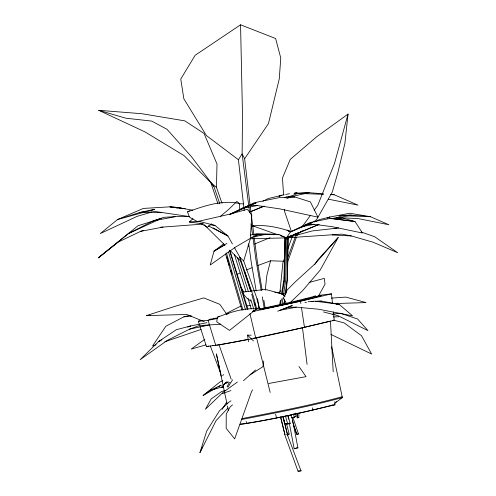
<?xml version="1.0" encoding="UTF-8"?>
<svg xmlns="http://www.w3.org/2000/svg" width="496" height="496" viewBox="0 0 496 496"><rect width="100%" height="100%" fill="white"/><g stroke="black" fill="none" stroke-linecap="round" stroke-linejoin="round"><path stroke-width="0.74" d="M298.89 412.883L298.84 417.396L297.172 417.824L297.216 413.317M297.588 417.793L297.637 413.286M286.043 237.671L288.064 238.278L287.488 278.969L285.839 293.545M284.301 279.074L284.45 269.923M284.661 256.959L284.946 239.419M288.064 238.278L287.147 279.012L285.138 294.946M284.971 237.894L283.96 279.118L281.554 293.539M216.454 187.37L217 164.009L204.042 133.461L184.834 120.863L141.788 113.708L98.729 110.304L144.857 131.831L184.059 155.614L210.819 182.615L216.454 187.37L222.034 203.41M287.959 238.669L286.886 238.886L285.832 279.081L283.334 295.703M284.871 238.285L285.758 238.75L284.667 279.124L282.156 294.32M237.324 275.801L237.398 274.276L240.151 272.949M217.198 317.316L216.795 321.898L229.536 330.404L256.717 308.785L258.373 307.855L261.373 309.442C246.258 306.77 231.167 311.972 217.198 317.316L219.66 316.212M279.806 293.365L282.881 262.744L284.431 258.416M283.799 282.528L283.96 281.009M284.202 278.727L284.444 276.446M265.267 290.222L266.848 275.441L270.556 260.791L283.365 261.225M283.582 194.903L282.466 178.014L290.253 159.414L316.733 136.716L348.043 114.086L344.869 143.611L337.838 172.732L332.277 192.045L316.671 219.548L313.683 221.879M287.395 265.199L287.829 261.392L296.434 237.131M283.997 304.054L284.568 299.503M263.773 361.001L262.917 366.674L249.99 374.902L243.412 380.761M282.088 304.017L282.999 297.972M280.401 304.966L281.406 298.883M279.651 304.928L280.414 300.371M287.457 265.379L287.73 263.897M348.043 114.086L334.478 163.531L317.756 205.35L314.117 210.335M259.507 308.686L256.314 296.751L243.703 260.995L250.325 238.781L251.801 215.078L247.38 209.281L230.615 213.974L198.716 221.272L189.311 222.003L192.919 218.655M280.445 290.737L279.217 293.446M228.036 407.972L216.095 420.602L199.95 452.6L206.696 431.055L219.437 410.837L229.053 402.033L231.018 400.861M296.943 235.705L297.699 233.566M287.537 249.767L292.708 235.352L296.372 233.213M287.488 258.404L295.455 236.586M199.95 452.6L202.461 447.094M318.575 295.852L325.035 284.189L324.328 278.368L309.051 282.472M252.576 389.856L251.46 391.896L234.664 438.892L226.17 428.315L226.238 414.073L230.243 406.801L232.525 404.891M314.811 264.38L317.676 260.034L338.167 237.534L320.143 270.153L302.448 290.848L289.887 302.851M283.991 302.926L285.07 300.998M337.739 303.199L336.982 304.501L337.739 303.199L335.581 303.738M232.605 379.787L228.055 387.041L227.143 386.731L228.966 383.148L230.014 382.317M222.227 409.256L225.872 403.329L226.988 402.262M244.193 210.397L238.427 159.737L242.129 153.847L242.501 114.942L240.554 24.8L275.627 38.514L280.773 58.02L279.267 78.889L268.454 123.616L244.633 158.732L250.058 205.164M222.698 375.72L223.485 374.492M297.792 232.76L295.721 235.86L302.306 230.733M301.847 227.156L310.484 215.32M338.167 237.534L315.016 263.847L295.219 281.933L287.215 289.918L283.495 298.015L286.384 303.812M226.43 381.808L224.074 384.319L221.848 387.686L224.905 383.464L227.937 381.808M249.99 374.902L255.595 369.985M335.296 402.628L336.443 401.648M211.525 223.77L207.378 227.242L200.037 223.101M220.416 216.337L228.718 209.393L236.828 201.463L239.401 203.534L239.729 209.74M143.487 230.355L140.56 231.359L118.067 242.16L98.332 257.864L137.962 225.767L161.535 218.352M98.332 257.864L128.396 233.616L153.227 220.881L163.934 217.322L175.646 216.609L189.354 216.609M216.547 387.841L203.131 395.473L219.933 382.007L222.698 380.705M334.769 403.31L342.339 397.575L331.638 346.772M223.764 243.772L214.012 251.15L210.211 265.007L235.507 247.101L251.949 237.429L258.143 234.664L278.839 234.397L286.297 237.882L250.48 238.756M203.131 395.473L210.013 390.476L221.247 385.169L217.893 387.078M291.059 414.78L291.468 417.824L294.14 417.551L296.093 416.132L295.678 413.069M237.379 382.032L222.803 392.584L205.394 409.268L211.135 398.958L221.768 391.431L225.395 390.557M204.792 339.301L191.214 349.085L205.933 344.887M240.554 24.8L195.151 55.279L180.761 79.05L183.849 98.803L206.398 135.538L238.427 159.737M289.131 236.208L286.558 237.826L280.166 235.625M226.914 243.369L214.012 251.15L224.725 244.962M197.365 221.594L189.36 217.081L187.569 211.854L189.54 210.695M161.981 339.717L158.577 341.564L140.176 359.662L167.171 340.467L189.515 329.17L199.15 325.63L220.813 324.173M190.135 315.282L183.849 316.845L165.85 326.263L152.501 346.01L156.135 344.757M225.829 313.701L240.039 306.485L241.54 306.354M225.475 383.637L228.507 382.1M229.512 214.545L241.949 208.394L249.705 205.276L257.374 205.555L279.818 208.884L317.924 217.155L310.397 201.897L294.866 196.986L286.434 196.875L284.338 197.761M262.905 201.215L268.373 198.512L284.196 194.736M314.514 222.022L319.368 219.629L329.883 217.031L349.804 213.249L370.425 216.709L388.876 224.756L358.36 218.631L342.321 217.787M291.896 235.24L286.564 237.844L319.213 224.409M160.661 340.547L158.577 341.564L176.309 329.71L190.514 325.99L206.956 322.667M189.125 326.666L190.514 325.99L187.631 327.118M246.338 269.967L251.993 267.71M229.512 214.563L254.361 202.721L279.719 197.526L294.866 196.986M128.396 233.616L158.77 219.623M229.524 214.582L246.983 206.919M249.773 205.691L256.06 202.932L241.949 208.394L257.374 205.555M250.871 211.494L263.692 206.169M277.679 311.234L292.256 305.53L285.944 308.084M250.809 211.643L264.238 206.169M254.361 244.119L270.041 237.689M333.721 218.482L335.017 217.955L341.942 217.949L355.018 221.526L362.44 233.027L332.438 226.734L314.253 224.335L307.892 224.211L290.284 231.992L286.521 237.838L318.537 224.539M279.099 196.304L281.933 195.164L279.099 196.261M327.744 217.893L329.883 217.031L327.137 218.091M281.362 294.481L286.155 292.621M288.269 197.061L297.476 193.558L309.175 192.69L323.584 193.874M336.449 217.874L341.942 215.785L351.013 215.109L370.425 216.709L346.834 215.828M289.28 422.97L294.171 448.737L295.554 448.217M257.709 265.577L270.556 260.791M291.468 417.824L292.789 417.341M294.773 416.615L296.093 416.132M222.4 393.638L230.913 390.575M187.569 211.854C203.825 206.156 222.152 199.528 239.401 203.534M164.864 341.75L201.122 329.418M204.284 321.706L186.694 314.433L146.295 315.667L174.666 306.416L203.819 297.898L219.784 304.327L226.821 314.29M304.842 299.286L308.301 298.226M312.294 297.823L283.241 304.631M342.166 396.744C309.206 405.778 275.497 411.971 241.98 418.599M342.339 397.575C309.132 406.67 275.168 412.908 241.397 419.579M332.438 405.077C302.901 412.852 272.862 419.033 242.736 424.043M293.688 425.605L296.633 434.26L298.499 433.944L292.863 417.434M151.757 212.059L137.032 216.38L100.291 233.573L117.533 219.554L143.307 208.432L169.892 206.844L181.4 208.115M210.013 390.476L222.233 386.923L223.665 386.917M145.111 211.966L117.533 219.554L139.624 212.505L154.802 209.3L150.331 210.533M297.172 417.824L298.84 417.396M283.055 417.762L284.747 423.665L287.754 424.055L290.216 423.435L287.854 415.251M294.171 448.737L297.91 447.826L292.125 417.533M199.473 324.861L198.307 321.241L201.264 320.534M292.02 302.74L293.502 302.386M296.465 301.673L306.1 299.361M307.588 299.001L312.034 297.935M252.588 311.587L300.489 301.301L331.495 293.861L332.438 302.926M199.944 326.312L206.479 346.58L208.704 346.047M253.543 338.253L302.479 327.8L330.472 321.086L333.188 371.795M206.479 346.58C249.531 340.653 291.921 330.162 334.242 320.311L333.38 311.996M242.178 423.838L239.965 424.371C271.975 419.963 303.496 412.164 334.961 404.835L334.794 401.766M226.635 314.154L228.879 313.633M304.947 302.647L306.441 302.3M251.949 237.429L265.397 234.304L253.406 234.875L278.839 234.397L256.885 233.703L250.182 235.135M274.232 306.435L277.252 305.759M278.758 305.418L281.771 304.742M294.593 301.866L297.606 301.19M281.74 304.966L267.456 308.047M294.711 413.695L296.193 413.36M289.081 197.104L309.175 192.69L293.973 193.242L295.523 193.304M338.216 217.924L351.013 215.109L339.227 215.543L340.746 215.599M189.515 329.17L209.585 324.824M253.555 311.023L255.062 310.694M261.857 309.237L263.364 308.915M264.87 308.586L267.89 307.942M269.396 307.619L274.679 306.485M276.185 306.156L291.276 302.92M259.898 308.909L291.89 302.033L315.747 296.025L313.639 296.317M264.442 308.475L265.949 308.165M267.456 307.855L272.726 306.77M253.158 310.986L254.665 310.676M262.192 309.126L265.949 308.351M252.861 311.203L254.349 310.899M260.319 309.671C280.643 305.176 301.208 301.5 321.179 295.61L318.339 296.007M268.677 383.482L306.044 376.65L298.964 366.532M318.717 295.387L331.495 293.861M198.307 321.241L208.072 320.298L217.13 318.537M296.31 307.142L279.806 310.341L288.027 307.303L296.31 307.142L318.612 309.231L352.575 315.853L339.128 304.321L321.464 301.122L315.599 301.308M219.809 344.807L248.291 339.276M153.227 220.881L175.646 216.609M140.56 231.359L162.979 227.087L202.703 224.093M285.708 194.451L289.484 193.731M295.529 192.584L297.042 192.299M338.942 218.507L341.192 218.085M314.253 224.335L301.494 226.722L312.579 222.444L290.284 231.992L310.124 222.518L330.051 218.414L341.942 217.949M286.787 198.468L288.257 198.202M316.442 296.36L317.936 296.1M213.466 318.519L215.704 318.128M336.685 304.141L341.223 303.347L366.104 302.585L345.718 297.092L331.322 298.127M297.253 434.155L298.499 433.944M287.116 434.446L289.187 434.099L286.527 423.702M298.028 471.2L300.991 470.803L298.028 471.2L285.169 435.897L280.717 417.204M171.827 207.365L174.09 207.024L192.758 210.18M208.859 319.362L217.391 318.172M286.62 434.44L289.187 434.099M146.295 315.667L150.139 315.177M338.65 227.968L312.17 230.956L286.725 237.863L341.825 234.124L351.342 235.953L372.992 242.178L397.668 252.712L374.672 236.741L361.206 232.016M183.849 316.845L191.462 315.971M332.686 314.098L340.306 313.23L357.622 319.002L367.945 330.621L338.235 315.785L323.504 311.953M310.639 297.755L312.089 297.612M332.804 320.447L334.242 320.311M212.449 345.594L213.919 345.452M216.851 345.166L219.058 344.956L231.186 379.223M332.177 405.108L334.961 404.835M252.396 225.928C265.267 224.533 278.287 227.236 290.445 231.415L288.337 231.384M246.803 305.896L250.561 305.567M308.134 301.729L314.743 301.153L339.128 304.321M296.242 447.956L297.91 447.826M202.864 325.922L204.389 325.829M311.097 301.593L313.317 301.494M315.543 301.388L321.464 301.122M160.692 227.187L162.979 227.087M284.747 423.665L286.111 423.609M288.164 423.522L290.216 423.435M333.43 316.913L338.768 316.758M161.343 212.548L139.624 212.505L150.666 210.843L188.263 216.399M253.016 226.412L254.423 226.43L278.027 234.887M248.521 341.713L247.498 335.122L251.187 335.191M239.084 203.738L243.455 203.881M304.029 193.62L323.373 194.339M330.336 194.599L334.199 194.742L357.988 205.127L328.476 199.2M334.205 228.29L336.511 228.408M332.146 234.955L351.342 235.953M274.741 292.218L280.29 293.316M330.41 194.432L334.199 194.742M185.256 208.655L169.892 206.844L174.437 207.607M285.758 238.75L286.886 238.886M189.311 222.003L203.627 223.901M210.409 224.8L214.929 225.395L227.949 236.015L232.407 243.964M175.95 207.861L177.463 208.122M198.716 221.272L214.929 225.395M333.337 320.087L344.131 322.89L361.503 335.705L371.622 354.039L330.931 334.409M98.729 110.304L125.885 118.215L151.689 121.086L167.009 129.301L191.592 156.829L213.925 186.552L219.833 203.899M287.066 230.051L290.445 231.415M252.439 225.488L254.423 226.43M208.32 225.872L227.949 236.015L213.137 227.906M250.709 301.016L246.574 297.879L241.905 292.187L265.292 289.428L282.168 293.818L285.064 296.317M247.498 335.122L253.518 340.944M243.703 260.995L239.835 257.201L234.261 247.268M204.191 224.676L224.93 245.216M229.772 250.102L240.548 260.952L250.753 291.313M213.925 186.552L210.819 182.615L217.955 203.837M240.721 286.992L243.976 292.206M244.633 158.732L242.129 153.847L249.593 212.412M210.242 345.805L220.881 373.916M300.991 470.803L287.73 435.705L282.974 416.398M248.143 245.055L248.657 246.456M246.152 421.513L246.927 423.696M291.493 231.787L284.698 211.792L284.543 209.486M292.268 420.769L296.912 434.409M251.726 294.209L255.762 308.94M244.596 271.436L250.728 290.489M237.565 257.722L248.316 291.357M234.366 254.386L246.078 291.784M229.964 250.672L247.975 309.312M208.072 320.298L215.841 345.675M254.535 302.957L255.204 305.158M250.79 299.472L253.716 309.064M248.062 298.406L251.156 308.717M229.586 250.474L247.312 309.529M226.808 256.99L228.346 262.142M228.786 263.618L229.443 265.831M230.764 270.252L231.861 273.935M228.495 251.956L245.495 309.826M226.418 252.892L242.99 310.112M225.544 253.865L241.967 310.248M285.411 415.952L287.754 424.055M256.798 309.194L253.202 295.814L239.835 257.201L240.548 260.952M280.507 416.962L285.045 434.787M256.537 337.671L270.184 392.435M275.609 414.191L276.545 417.942M283.042 416.504L287.81 435.786M249.941 313.701L255.676 337.937M216.318 353.803L221.179 376.266M216.585 354.466L224.328 391.214M224.57 392.379L227.007 403.918M227.447 406.026L228.42 410.645M287.984 416.15L288.56 419.182M256.221 290.991L251.212 262.173L248.738 243.896M257.536 298.58L259.247 308.438M261.256 290.78L255.8 258.838L253.053 238.291M262.291 296.862L264.238 308.27M262.062 289.621L257.35 261.628L254.293 237.975M263.847 300.21L265.248 308.537M300.489 301.301L300.83 303.54M301.407 307.278L304.494 327.447M293.632 413.751L294.14 417.551M251.119 223.832L252.545 234.484M250.251 206.689L253.902 234.924M302.479 327.8L307.086 364.399M312.554 407.855L312.846 410.142M332.574 218.637L330.051 218.414L355.018 221.526L332.574 218.637"/></g></svg>
